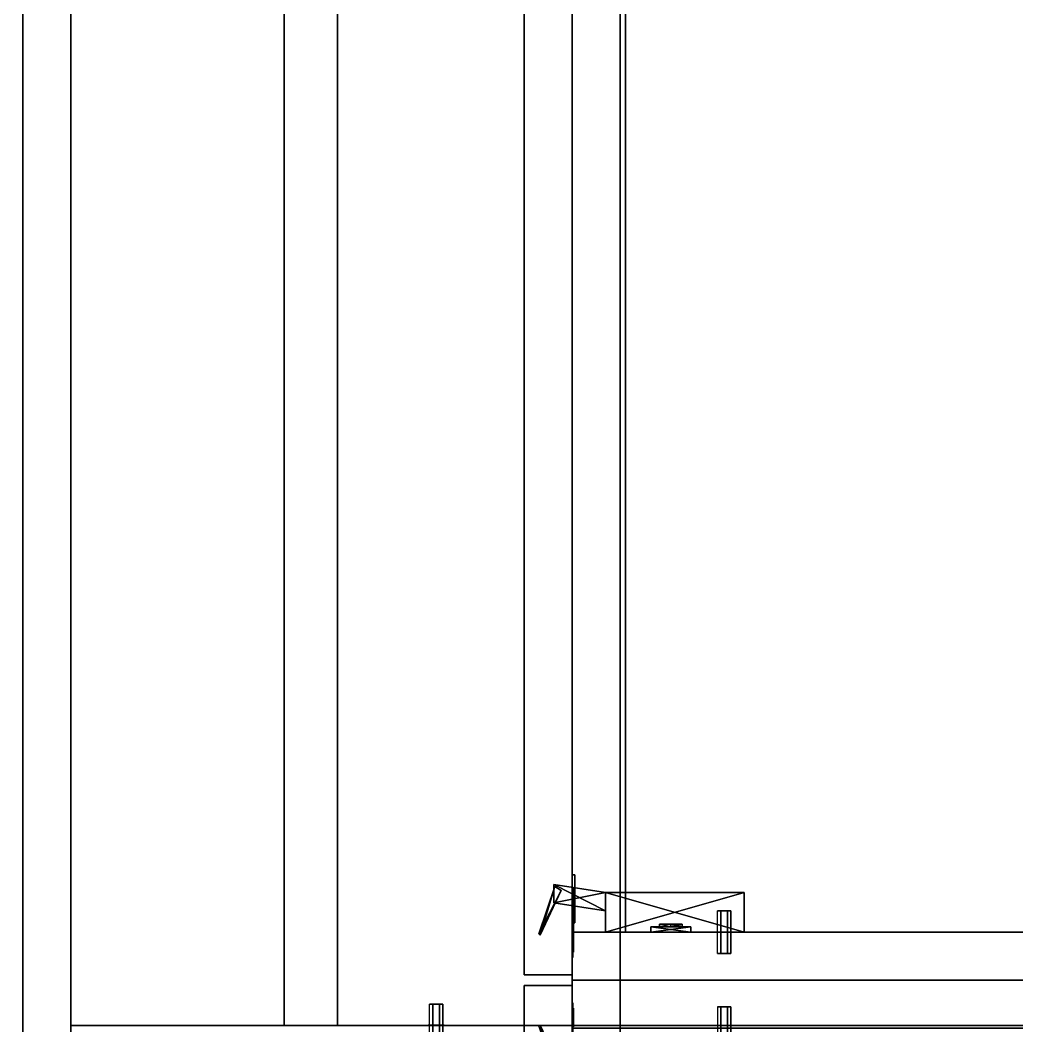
# Model space of a CAD drawing. Extents: x 0 to 4068, y -4475 to 0.
# Drawn here: x 1596 to 1969.8, y -1294.7 to -917.3 of the extents above; entities that cross this region are included whole.
import ezdxf

# ---------------------------------------------------------------- set-up
doc = ezdxf.new("R2010")
doc.units = 0
for name, color, linetype in [('LAYER0', 7, 'CONTINUOUS'), ('LAYER102', 253, 'CONTINUOUS'), ('LAYER103', 28, 'CONTINUOUS'), ('LAYER104', 253, 'CONTINUOUS'), ('LAYER105', 253, 'CONTINUOUS'), ('LAYER106', 253, 'CONTINUOUS'), ('LAYER107', 253, 'CONTINUOUS'), ('LAYER109', 253, 'CONTINUOUS'), ('LAYER110', 7, 'CONTINUOUS'), ('LAYER112', 7, 'CONTINUOUS'), ('LAYER113', 7, 'CONTINUOUS'), ('LAYER114', 7, 'CONTINUOUS'), ('LAYER115', 7, 'CONTINUOUS'), ('LAYER12', 7, 'CONTINUOUS'), ('LAYER128', 253, 'CONTINUOUS'), ('LAYER130', 253, 'CONTINUOUS'), ('LAYER132', 253, 'CONTINUOUS'), ('LAYER133', 253, 'CONTINUOUS'), ('LAYER17', 7, 'CONTINUOUS'), ('LAYER24', 2, 'CONTINUOUS'), ('LAYER31', 45, 'CONTINUOUS'), ('LAYER33', 45, 'CONTINUOUS'), ('LAYER34', 45, 'CONTINUOUS'), ('LAYER36', 45, 'CONTINUOUS'), ('LAYER43', 45, 'CONTINUOUS'), ('LAYER44', 45, 'CONTINUOUS'), ('LAYER45', 45, 'CONTINUOUS'), ('LAYER46', 45, 'CONTINUOUS'), ('LAYER48', 45, 'CONTINUOUS'), ('LAYER49', 45, 'CONTINUOUS'), ('LAYER5', 7, 'CONTINUOUS'), ('LAYER51', 45, 'CONTINUOUS'), ('LAYER52', 45, 'CONTINUOUS'), ('LAYER54', 45, 'CONTINUOUS'), ('LAYER55', 254, 'CONTINUOUS')]:
    doc.layers.add(name, color=color, linetype=linetype)

msp = doc.modelspace()

# ---------------------------------------------------------------- linework, layer by layer
at = {"layer": 'LAYER0', "invisible_edges": 1}
for points in [[(4068, 0), (0, -4475), (0, 0), (4068, 0)], [(0, -4475), (4068, 0), (4068, -4475), (0, -4475)]]:
    msp.add_3dface(points, dxfattribs=at)
at = {"layer": 'LAYER102'}
for points in [[(1796.135, -1248.558, 1801.217), (1796.135, -1241.594, 1801.217), (1815.5, -1251.542, 1801.217), (1796.135, -1248.558, 1801.217)], [(1815.5, -1251.542, 1801.217), (1796.135, -1241.594, 1801.217), (1815.5, -1244.579, 1801.217), (1815.5, -1251.542, 1801.217)], [(1796.135, -1248.558, 1814.783), (1815.5, -1244.579, 1814.783), (1796.135, -1241.594, 1814.783), (1796.135, -1248.558, 1814.783)], [(1796.135, -1241.594, 1801.217), (1796.135, -1241.594, 1814.783), (1815.5, -1244.579, 1801.217), (1796.135, -1241.594, 1801.217)], [(1815.5, -1244.579, 1801.217), (1796.135, -1241.594, 1814.783), (1815.5, -1244.579, 1814.783), (1815.5, -1244.579, 1801.217)], [(1796.135, -1248.558, 2255.217), (1796.135, -1241.594, 2255.217), (1815.5, -1251.542, 2255.217), (1796.135, -1248.558, 2255.217)], [(1815.5, -1251.542, 2255.217), (1796.135, -1241.594, 2255.217), (1815.5, -1244.579, 2255.217), (1815.5, -1251.542, 2255.217)], [(1796.135, -1248.558, 2268.783), (1815.5, -1244.579, 2268.783), (1796.135, -1241.594, 2268.783), (1796.135, -1248.558, 2268.783)], [(1796.135, -1241.594, 2255.217), (1796.135, -1241.594, 2268.783), (1815.5, -1244.579, 2255.217), (1796.135, -1241.594, 2255.217)], [(1815.5, -1244.579, 2255.217), (1796.135, -1241.594, 2268.783), (1815.5, -1244.579, 2268.783), (1815.5, -1244.579, 2255.217)], [(1798.925, -1243.808, 1802.348), (1790.5, -1260.091, 1802.348), (1796.544, -1242.318, 1802.348), (1798.925, -1243.808, 1802.348)], [(1791.077, -1260.582, 1813.652), (1796.544, -1242.318, 1813.652), (1790.5, -1260.091, 1813.652), (1791.077, -1260.582, 1813.652)], [(1790.5, -1260.091, 1802.348), (1790.5, -1260.091, 1813.652), (1796.544, -1242.318, 1802.348), (1790.5, -1260.091, 1802.348)], [(1796.544, -1242.318, 1802.348), (1790.5, -1260.091, 1813.652), (1796.544, -1242.318, 1813.652), (1796.544, -1242.318, 1802.348)], [(1798.925, -1243.808, 2256.348), (1790.5, -1260.091, 2256.348), (1796.544, -1242.318, 2256.348), (1798.925, -1243.808, 2256.348)], [(1791.077, -1260.582, 2267.652), (1796.544, -1242.318, 2267.652), (1790.5, -1260.091, 2267.652), (1791.077, -1260.582, 2267.652)], [(1790.5, -1260.091, 2256.348), (1790.5, -1260.091, 2267.652), (1796.544, -1242.318, 2256.348), (1790.5, -1260.091, 2256.348)], [(1796.544, -1242.318, 2256.348), (1790.5, -1260.091, 2267.652), (1796.544, -1242.318, 2267.652), (1796.544, -1242.318, 2256.348)], [(1791.077, -1260.582, 1802.348), (1790.5, -1260.091, 1802.348), (1798.925, -1243.808, 1802.348), (1791.077, -1260.582, 1802.348)], [(1791.077, -1260.582, 2256.348), (1790.5, -1260.091, 2256.348), (1798.925, -1243.808, 2256.348), (1791.077, -1260.582, 2256.348)], [(1798.925, -1243.808, 1813.652), (1796.544, -1242.318, 1813.652), (1791.077, -1260.582, 1813.652), (1798.925, -1243.808, 1813.652)], [(1798.925, -1243.808, 2267.652), (1796.544, -1242.318, 2267.652), (1791.077, -1260.582, 2267.652), (1798.925, -1243.808, 2267.652)], [(1815.5, -1251.542, 1814.783), (1815.5, -1244.579, 1814.783), (1796.135, -1248.558, 1814.783), (1815.5, -1251.542, 1814.783)], [(1815.5, -1251.542, 2268.783), (1815.5, -1244.579, 2268.783), (1796.135, -1248.558, 2268.783), (1815.5, -1251.542, 2268.783)], [(1815.5, -1259.5, 1801.217), (1815.5, -1244.579, 1801.217), (1867.5, -1259.5, 1801.217), (1815.5, -1259.5, 1801.217)], [(1867.5, -1259.5, 1801.217), (1815.5, -1244.579, 1801.217), (1867.5, -1244.579, 1801.217), (1867.5, -1259.5, 1801.217)], [(1867.5, -1259.5, 1814.783), (1867.5, -1244.579, 1814.783), (1815.5, -1259.5, 1814.783), (1867.5, -1259.5, 1814.783)], [(1815.5, -1259.5, 1814.783), (1867.5, -1244.579, 1814.783), (1815.5, -1244.579, 1814.783), (1815.5, -1259.5, 1814.783)], [(1815.5, -1244.579, 1801.217), (1815.5, -1244.579, 1814.783), (1867.5, -1244.579, 1801.217), (1815.5, -1244.579, 1801.217)], [(1867.5, -1244.579, 1801.217), (1815.5, -1244.579, 1814.783), (1867.5, -1244.579, 1814.783), (1867.5, -1244.579, 1801.217)], [(1815.5, -1259.5, 2255.217), (1815.5, -1244.579, 2255.217), (1867.5, -1259.5, 2255.217), (1815.5, -1259.5, 2255.217)], [(1867.5, -1259.5, 2255.217), (1815.5, -1244.579, 2255.217), (1867.5, -1244.579, 2255.217), (1867.5, -1259.5, 2255.217)], [(1867.5, -1259.5, 2268.783), (1867.5, -1244.579, 2268.783), (1815.5, -1259.5, 2268.783), (1867.5, -1259.5, 2268.783)], [(1815.5, -1259.5, 2268.783), (1867.5, -1244.579, 2268.783), (1815.5, -1244.579, 2268.783), (1815.5, -1259.5, 2268.783)], [(1815.5, -1244.579, 2255.217), (1815.5, -1244.579, 2268.783), (1867.5, -1244.579, 2255.217), (1815.5, -1244.579, 2255.217)], [(1867.5, -1244.579, 2255.217), (1815.5, -1244.579, 2268.783), (1867.5, -1244.579, 2268.783), (1867.5, -1244.579, 2255.217)], [(1867.5, -1259.5, 1801.217), (1867.5, -1244.579, 1801.217), (1867.5, -1259.5, 1814.783), (1867.5, -1259.5, 1801.217)], [(1867.5, -1259.5, 1814.783), (1867.5, -1244.579, 1801.217), (1867.5, -1244.579, 1814.783), (1867.5, -1259.5, 1814.783)], [(1867.5, -1259.5, 2255.217), (1867.5, -1244.579, 2255.217), (1867.5, -1259.5, 2268.783), (1867.5, -1259.5, 2255.217)], [(1867.5, -1259.5, 2268.783), (1867.5, -1244.579, 2255.217), (1867.5, -1244.579, 2268.783), (1867.5, -1259.5, 2268.783)], [(1835.757, -1256.516, 1826.087), (1840, -1256.516, 1821.291), (1835.757, -1257.51, 1826.087), (1835.757, -1256.516, 1826.087)], [(1835.757, -1257.51, 1826.087), (1840, -1256.516, 1821.291), (1840, -1257.51, 1821.291), (1835.757, -1257.51, 1826.087)], [(1840, -1257.51, 1830.883), (1840, -1256.516, 1830.883), (1835.757, -1257.51, 1826.087), (1840, -1257.51, 1830.883)], [(1835.757, -1257.51, 1826.087), (1840, -1256.516, 1830.883), (1835.757, -1256.516, 1826.087), (1835.757, -1257.51, 1826.087)], [(1840, -1256.516, 1830.883), (1844.243, -1256.516, 1826.087), (1835.757, -1256.516, 1826.087), (1840, -1256.516, 1830.883)], [(1835.757, -1256.516, 1826.087), (1844.243, -1256.516, 1826.087), (1840, -1256.516, 1821.291), (1835.757, -1256.516, 1826.087)], [(1835.757, -1256.516, 1789.913), (1840, -1256.516, 1785.117), (1835.757, -1257.51, 1789.913), (1835.757, -1256.516, 1789.913)], [(1835.757, -1257.51, 1789.913), (1840, -1256.516, 1785.117), (1840, -1257.51, 1785.117), (1835.757, -1257.51, 1789.913)], [(1840, -1257.51, 1794.709), (1840, -1256.516, 1794.709), (1835.757, -1257.51, 1789.913), (1840, -1257.51, 1794.709)], [(1835.757, -1257.51, 1789.913), (1840, -1256.516, 1794.709), (1835.757, -1256.516, 1789.913), (1835.757, -1257.51, 1789.913)], [(1840, -1256.516, 1794.709), (1844.243, -1256.516, 1789.913), (1835.757, -1256.516, 1789.913), (1840, -1256.516, 1794.709)], [(1835.757, -1256.516, 1789.913), (1844.243, -1256.516, 1789.913), (1840, -1256.516, 1785.117), (1835.757, -1256.516, 1789.913)], [(1835.757, -1256.516, 2280.087), (1840, -1256.516, 2275.291), (1835.757, -1257.51, 2280.087), (1835.757, -1256.516, 2280.087)], [(1835.757, -1257.51, 2280.087), (1840, -1256.516, 2275.291), (1840, -1257.51, 2275.291), (1835.757, -1257.51, 2280.087)], [(1840, -1257.51, 2284.883), (1840, -1256.516, 2284.883), (1835.757, -1257.51, 2280.087), (1840, -1257.51, 2284.883)], [(1835.757, -1257.51, 2280.087), (1840, -1256.516, 2284.883), (1835.757, -1256.516, 2280.087), (1835.757, -1257.51, 2280.087)], [(1840, -1256.516, 2284.883), (1844.243, -1256.516, 2280.087), (1835.757, -1256.516, 2280.087), (1840, -1256.516, 2284.883)], [(1835.757, -1256.516, 2280.087), (1844.243, -1256.516, 2280.087), (1840, -1256.516, 2275.291), (1835.757, -1256.516, 2280.087)], [(1835.757, -1256.516, 2243.913), (1840, -1256.516, 2239.117), (1835.757, -1257.51, 2243.913), (1835.757, -1256.516, 2243.913)], [(1835.757, -1257.51, 2243.913), (1840, -1256.516, 2239.117), (1840, -1257.51, 2239.117), (1835.757, -1257.51, 2243.913)], [(1840, -1257.51, 2248.709), (1840, -1256.516, 2248.709), (1835.757, -1257.51, 2243.913), (1840, -1257.51, 2248.709)], [(1835.757, -1257.51, 2243.913), (1840, -1256.516, 2248.709), (1835.757, -1256.516, 2243.913), (1835.757, -1257.51, 2243.913)], [(1840, -1256.516, 2248.709), (1844.243, -1256.516, 2243.913), (1835.757, -1256.516, 2243.913), (1840, -1256.516, 2248.709)], [(1835.757, -1256.516, 2243.913), (1844.243, -1256.516, 2243.913), (1840, -1256.516, 2239.117), (1835.757, -1256.516, 2243.913)], [(1840, -1256.516, 1821.291), (1844.243, -1256.516, 1826.087), (1840, -1257.51, 1821.291), (1840, -1256.516, 1821.291)], [(1840, -1257.51, 1821.291), (1844.243, -1256.516, 1826.087), (1844.243, -1257.51, 1826.087), (1840, -1257.51, 1821.291)], [(1844.243, -1256.516, 1826.087), (1840, -1256.516, 1830.883), (1844.243, -1257.51, 1826.087), (1844.243, -1256.516, 1826.087)], [(1844.243, -1257.51, 1826.087), (1840, -1256.516, 1830.883), (1840, -1257.51, 1830.883), (1844.243, -1257.51, 1826.087)], [(1840, -1256.516, 1785.117), (1844.243, -1256.516, 1789.913), (1840, -1257.51, 1785.117), (1840, -1256.516, 1785.117)], [(1840, -1257.51, 1785.117), (1844.243, -1256.516, 1789.913), (1844.243, -1257.51, 1789.913), (1840, -1257.51, 1785.117)], [(1844.243, -1256.516, 1789.913), (1840, -1256.516, 1794.709), (1844.243, -1257.51, 1789.913), (1844.243, -1256.516, 1789.913)], [(1844.243, -1257.51, 1789.913), (1840, -1256.516, 1794.709), (1840, -1257.51, 1794.709), (1844.243, -1257.51, 1789.913)], [(1840, -1256.516, 2275.291), (1844.243, -1256.516, 2280.087), (1840, -1257.51, 2275.291), (1840, -1256.516, 2275.291)], [(1840, -1257.51, 2275.291), (1844.243, -1256.516, 2280.087), (1844.243, -1257.51, 2280.087), (1840, -1257.51, 2275.291)], [(1844.243, -1256.516, 2280.087), (1840, -1256.516, 2284.883), (1844.243, -1257.51, 2280.087), (1844.243, -1256.516, 2280.087)], [(1844.243, -1257.51, 2280.087), (1840, -1256.516, 2284.883), (1840, -1257.51, 2284.883), (1844.243, -1257.51, 2280.087)], [(1840, -1256.516, 2239.117), (1844.243, -1256.516, 2243.913), (1840, -1257.51, 2239.117), (1840, -1256.516, 2239.117)], [(1840, -1257.51, 2239.117), (1844.243, -1256.516, 2243.913), (1844.243, -1257.51, 2243.913), (1840, -1257.51, 2239.117)], [(1844.243, -1256.516, 2243.913), (1840, -1256.516, 2248.709), (1844.243, -1257.51, 2243.913), (1844.243, -1256.516, 2243.913)], [(1844.243, -1257.51, 2243.913), (1840, -1256.516, 2248.709), (1840, -1257.51, 2248.709), (1844.243, -1257.51, 2243.913)], [(1832.5, -1257.51, 1834), (1832.5, -1259.5, 1834), (1847.5, -1259.5, 1834), (1832.5, -1257.51, 1834)], [(1832.5, -1257.51, 1834), (1847.5, -1259.5, 1834), (1847.5, -1257.51, 1834), (1832.5, -1257.51, 1834)], [(1847.5, -1257.51, 1782), (1847.5, -1259.5, 1782), (1832.5, -1259.5, 1782), (1847.5, -1257.51, 1782)], [(1847.5, -1257.51, 1782), (1832.5, -1259.5, 1782), (1832.5, -1257.51, 1782), (1847.5, -1257.51, 1782)], [(1832.5, -1259.5, 1782), (1832.5, -1259.5, 1834), (1832.5, -1257.51, 1834), (1832.5, -1259.5, 1782)], [(1832.5, -1259.5, 1782), (1832.5, -1257.51, 1834), (1832.5, -1257.51, 1782), (1832.5, -1259.5, 1782)], [(1832.5, -1257.51, 1782), (1832.5, -1257.51, 1834), (1847.5, -1257.51, 1834), (1832.5, -1257.51, 1782)], [(1832.5, -1257.51, 1782), (1847.5, -1257.51, 1834), (1847.5, -1257.51, 1782), (1832.5, -1257.51, 1782)], [(1832.5, -1257.51, 2288), (1832.5, -1259.5, 2288), (1847.5, -1259.5, 2288), (1832.5, -1257.51, 2288)], [(1832.5, -1257.51, 2288), (1847.5, -1259.5, 2288), (1847.5, -1257.51, 2288), (1832.5, -1257.51, 2288)], [(1847.5, -1257.51, 2236), (1847.5, -1259.5, 2236), (1832.5, -1259.5, 2236), (1847.5, -1257.51, 2236)], [(1847.5, -1257.51, 2236), (1832.5, -1259.5, 2236), (1832.5, -1257.51, 2236), (1847.5, -1257.51, 2236)], [(1832.5, -1259.5, 2236), (1832.5, -1259.5, 2288), (1832.5, -1257.51, 2288), (1832.5, -1259.5, 2236)], [(1832.5, -1259.5, 2236), (1832.5, -1257.51, 2288), (1832.5, -1257.51, 2236), (1832.5, -1259.5, 2236)], [(1832.5, -1257.51, 2236), (1832.5, -1257.51, 2288), (1847.5, -1257.51, 2288), (1832.5, -1257.51, 2236)], [(1832.5, -1257.51, 2236), (1847.5, -1257.51, 2288), (1847.5, -1257.51, 2236), (1832.5, -1257.51, 2236)], [(1840, -1257.51, 1830.883), (1840, -1257.51, 1821.291), (1835.757, -1257.51, 1826.087), (1840, -1257.51, 1830.883)], [(1840, -1257.51, 1794.709), (1840, -1257.51, 1785.117), (1835.757, -1257.51, 1789.913), (1840, -1257.51, 1794.709)], [(1840, -1257.51, 2284.883), (1840, -1257.51, 2275.291), (1835.757, -1257.51, 2280.087), (1840, -1257.51, 2284.883)], [(1840, -1257.51, 2248.709), (1840, -1257.51, 2239.117), (1835.757, -1257.51, 2243.913), (1840, -1257.51, 2248.709)], [(1840, -1257.51, 1830.883), (1844.243, -1257.51, 1826.087), (1840, -1257.51, 1821.291), (1840, -1257.51, 1830.883)], [(1840, -1257.51, 1794.709), (1844.243, -1257.51, 1789.913), (1840, -1257.51, 1785.117), (1840, -1257.51, 1794.709)], [(1840, -1257.51, 2284.883), (1844.243, -1257.51, 2280.087), (1840, -1257.51, 2275.291), (1840, -1257.51, 2284.883)], [(1840, -1257.51, 2248.709), (1844.243, -1257.51, 2243.913), (1840, -1257.51, 2239.117), (1840, -1257.51, 2248.709)], [(1847.5, -1257.51, 1834), (1847.5, -1259.5, 1834), (1847.5, -1259.5, 1782), (1847.5, -1257.51, 1834)], [(1847.5, -1257.51, 1834), (1847.5, -1259.5, 1782), (1847.5, -1257.51, 1782), (1847.5, -1257.51, 1834)], [(1847.5, -1257.51, 2288), (1847.5, -1259.5, 2288), (1847.5, -1259.5, 2236), (1847.5, -1257.51, 2288)], [(1847.5, -1257.51, 2288), (1847.5, -1259.5, 2236), (1847.5, -1257.51, 2236), (1847.5, -1257.51, 2288)], [(1798.925, -1311.192, 1802.348), (1790.5, -1294.909, 1802.348), (1791.077, -1294.418, 1802.348), (1798.925, -1311.192, 1802.348)], [(1790.5, -1294.909, 1813.652), (1796.544, -1312.682, 1813.652), (1791.077, -1294.418, 1813.652), (1790.5, -1294.909, 1813.652)], [(1798.925, -1311.192, 2256.348), (1790.5, -1294.909, 2256.348), (1791.077, -1294.418, 2256.348), (1798.925, -1311.192, 2256.348)], [(1790.5, -1294.909, 2267.652), (1796.544, -1312.682, 2267.652), (1791.077, -1294.418, 2267.652), (1790.5, -1294.909, 2267.652)], [(1791.077, -1294.418, 1813.652), (1796.544, -1312.682, 1813.652), (1798.925, -1311.192, 1813.652), (1791.077, -1294.418, 1813.652)], [(1791.077, -1294.418, 2267.652), (1796.544, -1312.682, 2267.652), (1798.925, -1311.192, 2267.652), (1791.077, -1294.418, 2267.652)]]:
    msp.add_3dface(points, dxfattribs=at)
at = {"layer": 'LAYER103'}
for points, invisible_edges in [([(1803.5, -1256, 1817), (1803.5, -1256, 1799), (1803.5, -1243, 1799), (1803.5, -1243, 1817)], 1), ([(1803.5, -1256, 2271), (1803.5, -1256, 2253), (1803.5, -1243, 2253), (1803.5, -1243, 2271)], 1), ([(1803.5, -1260.209, 1813.317), (1803.5, -1260, 1802.5), (1803.5, -1256, 1799), (1803.5, -1256, 1817)], 5), ([(1803.5, -1260.209, 2267.317), (1803.5, -1260, 2256.5), (1803.5, -1256, 2253), (1803.5, -1256, 2271)], 5), ([(1803.5, -1267, 1813.5), (1803.5, -1267, 1802.5), (1803.5, -1260, 1802.5), (1803.5, -1260.209, 1813.317)], 4), ([(1803.5, -1267, 2267.5), (1803.5, -1267, 2256.5), (1803.5, -1260, 2256.5), (1803.5, -1260.209, 2267.317)], 4), ([(1803.5, -1288, 1813.5), (1803.5, -1288, 1802.5), (1803.5, -1295, 1802.5), (1803.5, -1294.791, 1813.317)], 4), ([(1803.5, -1288, 2267.5), (1803.5, -1288, 2256.5), (1803.5, -1295, 2256.5), (1803.5, -1294.791, 2267.317)], 4)]:
    msp.add_3dface(points, dxfattribs=dict(at, invisible_edges=invisible_edges))
at = {"layer": 'LAYER104', "invisible_edges": 1}
for points in [[(1615, -1310.5, 156), (1615, -872, 870), (1615, -1310.5, 870), (1615, -1310.5, 156)], [(1615, -872, 870), (1615, -1310.5, 156), (1615, -872, 156), (1615, -872, 870)], [(1803, -904, 2362), (1803, -1275.5, 1708), (1803, -904, 1708), (1803, -904, 2362)], [(1803, -1275.5, 1708), (1803, -904, 2362), (1803, -1275.5, 2362), (1803, -1275.5, 1708)], [(1803, -1701, 1708), (1803, -1279.5, 2362), (1803, -1701, 2362), (1803, -1701, 1708)], [(1803, -1279.5, 2362), (1803, -1701, 1708), (1803, -1279.5, 1708), (1803, -1279.5, 2362)]]:
    msp.add_3dface(points, dxfattribs=at)
at = {"layer": 'LAYER105', "invisible_edges": 1}
for points in [[(1615, -1310.5, 156), (1597, -872, 156), (1615, -872, 156), (1615, -1310.5, 156)], [(1597, -872, 156), (1615, -1310.5, 156), (1597, -1310.5, 156), (1597, -872, 156)], [(1785, -904, 1708), (1803, -1275.5, 1708), (1785, -1275.5, 1708), (1785, -904, 1708)], [(1803, -1275.5, 1708), (1785, -904, 1708), (1803, -904, 1708), (1803, -1275.5, 1708)], [(1803, -1701, 1708), (1785, -1279.5, 1708), (1803, -1279.5, 1708), (1803, -1701, 1708)], [(1785, -1279.5, 1708), (1803, -1701, 1708), (1785, -1701, 1708), (1785, -1279.5, 1708)]]:
    msp.add_3dface(points, dxfattribs=at)
at = {"layer": 'LAYER106', "invisible_edges": 1}
for points in [[(1785, -1275.5, 2362), (1803, -1275.5, 1708), (1803, -1275.5, 2362), (1785, -1275.5, 2362)], [(1803, -1275.5, 1708), (1785, -1275.5, 2362), (1785, -1275.5, 1708), (1803, -1275.5, 1708)], [(1785, -1279.5, 1708), (1803, -1279.5, 2362), (1803, -1279.5, 1708), (1785, -1279.5, 1708)], [(1803, -1279.5, 2362), (1785, -1279.5, 1708), (1785, -1279.5, 2362), (1803, -1279.5, 2362)]]:
    msp.add_3dface(points, dxfattribs=at)
at = {"layer": 'LAYER107', "invisible_edges": 1}
for points in [[(1597, -1310.5, 870), (1615, -872, 870), (1597, -872, 870), (1597, -1310.5, 870)], [(1615, -872, 870), (1597, -1310.5, 870), (1615, -1310.5, 870), (1615, -872, 870)], [(1803, -904, 2362), (1785, -1275.5, 2362), (1803, -1275.5, 2362), (1803, -904, 2362)], [(1785, -1275.5, 2362), (1803, -904, 2362), (1785, -904, 2362), (1785, -1275.5, 2362)], [(1785, -1701, 2362), (1803, -1279.5, 2362), (1785, -1279.5, 2362), (1785, -1701, 2362)], [(1803, -1279.5, 2362), (1785, -1701, 2362), (1803, -1701, 2362), (1803, -1279.5, 2362)]]:
    msp.add_3dface(points, dxfattribs=at)
at = {"layer": 'LAYER109', "invisible_edges": 1}
for points in [[(1597, -872, 156), (1597, -1310.5, 870), (1597, -872, 870), (1597, -872, 156)], [(1597, -1310.5, 870), (1597, -872, 156), (1597, -1310.5, 156), (1597, -1310.5, 870)], [(1785, -1275.5, 2362), (1785, -904, 1708), (1785, -1275.5, 1708), (1785, -1275.5, 2362)], [(1785, -904, 1708), (1785, -1275.5, 2362), (1785, -904, 2362), (1785, -904, 1708)], [(1785, -1279.5, 1708), (1785, -1701, 2362), (1785, -1279.5, 2362), (1785, -1279.5, 1708)], [(1785, -1701, 2362), (1785, -1279.5, 1708), (1785, -1701, 1708), (1785, -1701, 2362)]]:
    msp.add_3dface(points, dxfattribs=at)
at = {"layer": 'LAYER110', "invisible_edges": 1}
for points in [[(1695, -1294.5, 854.5), (1615, -218, 854.5), (1695, -218, 854.5), (1695, -1294.5, 854.5)], [(1615, -218, 854.5), (1695, -1294.5, 854.5), (1615, -1294.5, 854.5), (1615, -218, 854.5)]]:
    msp.add_3dface(points, dxfattribs=at)
at = {"layer": 'LAYER112', "invisible_edges": 1}
for points in [[(1615, -1294.5, 872.5), (1615, -218, 854.5), (1615, -1294.5, 854.5), (1615, -1294.5, 872.5)], [(1615, -218, 854.5), (1615, -1294.5, 872.5), (1615, -218, 872.5), (1615, -218, 854.5)]]:
    msp.add_3dface(points, dxfattribs=at)
at = {"layer": 'LAYER113', "invisible_edges": 1}
for points in [[(1695, -1294.5, 854.5), (1615, -1294.5, 872.5), (1615, -1294.5, 854.5), (1695, -1294.5, 854.5)], [(1615, -1294.5, 872.5), (1695, -1294.5, 854.5), (1695, -1294.5, 872.5), (1615, -1294.5, 872.5)]]:
    msp.add_3dface(points, dxfattribs=at)
at = {"layer": 'LAYER114', "invisible_edges": 1}
for points in [[(1695, -218, 872.5), (1695, -1294.5, 854.5), (1695, -218, 854.5), (1695, -218, 872.5)], [(1695, -1294.5, 854.5), (1695, -218, 872.5), (1695, -1294.5, 872.5), (1695, -1294.5, 854.5)]]:
    msp.add_3dface(points, dxfattribs=at)
at = {"layer": 'LAYER115', "invisible_edges": 1}
for points in [[(1615, -1294.5, 872.5), (1695, -218, 872.5), (1615, -218, 872.5), (1615, -1294.5, 872.5)], [(1695, -218, 872.5), (1615, -1294.5, 872.5), (1695, -1294.5, 872.5), (1695, -218, 872.5)]]:
    msp.add_3dface(points, dxfattribs=at)
at = {"layer": 'LAYER12'}
for points, invisible_edges in [([(1581.76, -581.37, 873), (2153, -150, 873), (1627.02, -1329, 873), (1581.76, -581.37, 873)], 7), ([(1627.02, -1329, 873), (2153, -150, 873), (2068, -1329, 873), (1627.02, -1329, 873)], 3), ([(1627.02, -2076, 873), (1580.58, -597.47, 873), (1581.76, -581.37, 873), (1627.02, -2076, 873)], 5), ([(1627.02, -2076, 873), (1581.76, -581.37, 873), (1627.02, -1329, 873), (1627.02, -2076, 873)], 3), ([(1627.02, -2076, 873), (1577.27, -613.05, 873), (1580.58, -597.47, 873), (1627.02, -2076, 873)], 5), ([(1627.02, -2076, 873), (1571.59, -627.83, 873), (1577.27, -613.05, 873), (1627.02, -2076, 873)], 5), ([(1567, -2886, 873), (1571.59, -627.83, 873), (1627.02, -2076, 873), (1567, -2886, 873)], 7)]:
    msp.add_3dface(points, dxfattribs=dict(at, invisible_edges=invisible_edges))
at = {"layer": 'LAYER128', "invisible_edges": 1}
for points in [[(1821, -2882.5, 2425), (1821, -527.5, 2365), (1821, -527.5, 2425), (1821, -2882.5, 2425)], [(1821, -527.5, 2365), (1821, -2882.5, 2425), (1821, -2882.5, 2365), (1821, -527.5, 2365)]]:
    msp.add_3dface(points, dxfattribs=at)
at = {"layer": 'LAYER130', "invisible_edges": 1}
for points in [[(1803, -2882.5, 2365), (1821, -527.5, 2365), (1821, -2882.5, 2365), (1803, -2882.5, 2365)], [(1821, -527.5, 2365), (1803, -2882.5, 2365), (1803, -527.5, 2365), (1821, -527.5, 2365)]]:
    msp.add_3dface(points, dxfattribs=at)
at = {"layer": 'LAYER132', "invisible_edges": 1}
for points in [[(1803, -527.5, 2425), (1821, -2882.5, 2425), (1821, -527.5, 2425), (1803, -527.5, 2425)], [(1821, -2882.5, 2425), (1803, -527.5, 2425), (1803, -2882.5, 2425), (1821, -2882.5, 2425)]]:
    msp.add_3dface(points, dxfattribs=at)
at = {"layer": 'LAYER133', "invisible_edges": 1}
for points in [[(1803, -2882.5, 2365), (1803, -527.5, 2425), (1803, -527.5, 2365), (1803, -2882.5, 2365)], [(1803, -527.5, 2425), (1803, -2882.5, 2365), (1803, -2882.5, 2425), (1803, -527.5, 2425)]]:
    msp.add_3dface(points, dxfattribs=at)
at = {"layer": 'LAYER17'}
for points, invisible_edges in [([(2133, -753, 927), (1567, -792, 927), (1627.02, -1329, 927), (2133, -753, 927)], 7), ([(2133, -753, 927), (1627.02, -1329, 927), (2068, -1329, 927), (2133, -753, 927)], 5), ([(1627.02, -1329, 927), (1567, -792, 927), (1627.02, -2076, 927), (1627.02, -1329, 927)], 3), ([(1567, -2886, 927), (1627.02, -2076, 927), (1567, -792, 927), (1567, -2886, 927)], 3)]:
    msp.add_3dface(points, dxfattribs=dict(at, invisible_edges=invisible_edges))
at = {"layer": 'LAYER24'}
for points in [[(1804, -1238, 1829), (1803, -1238, 1829), (1804, -1238, 1829)], [(1804, -1256, 1787), (1803, -1256, 1787), (1803, -1238, 1787), (1804, -1238, 1787)], [(1803, -1238, 1787), (1803, -1238, 1829), (1804, -1238, 1829), (1804, -1238, 1787)], [(1804, -1256, 1829), (1803, -1256, 1829), (1803, -1238, 1829), (1804, -1238, 1829)], [(1803, -1238, 1787), (1803, -1256, 1787), (1803, -1256, 1829), (1803, -1238, 1829)], [(1804, -1238, 2283), (1803, -1238, 2283), (1804, -1238, 2283)], [(1804, -1256, 2241), (1803, -1256, 2241), (1803, -1238, 2241), (1804, -1238, 2241)], [(1803, -1238, 2241), (1803, -1238, 2283), (1804, -1238, 2283), (1804, -1238, 2241)], [(1804, -1256, 2283), (1803, -1256, 2283), (1803, -1238, 2283), (1804, -1238, 2283)], [(1803, -1238, 2241), (1803, -1256, 2241), (1803, -1256, 2283), (1803, -1238, 2283)], [(1804, -1238, 1787), (1804, -1256, 1787), (1804, -1256, 1787), (1804, -1238, 1787)], [(1804, -1238, 1829), (1804, -1256, 1829), (1804, -1256, 1829), (1804, -1238, 1829)], [(1804, -1238, 2241), (1804, -1256, 2241), (1804, -1256, 2241), (1804, -1238, 2241)], [(1804, -1238, 2283), (1804, -1256, 2283), (1804, -1256, 2283), (1804, -1238, 2283)], [(1803, -1243, 1799), (1803, -1243, 1817), (1803, -1243, 1799)], [(1804, -1243, 1799), (1803, -1243, 1799), (1803, -1243, 1817), (1804, -1243, 1817)], [(1804, -1243, 1799), (1803, -1243, 1799), (1803, -1256, 1799), (1804, -1256, 1799)], [(1804, -1243, 1817), (1803, -1243, 1817), (1803, -1256, 1817), (1804, -1256, 1817)], [(1803, -1243, 2253), (1803, -1243, 2271), (1803, -1243, 2253)], [(1804, -1243, 2253), (1803, -1243, 2253), (1803, -1243, 2271), (1804, -1243, 2271)], [(1804, -1243, 2253), (1803, -1243, 2253), (1803, -1256, 2253), (1804, -1256, 2253)], [(1804, -1243, 2271), (1803, -1243, 2271), (1803, -1256, 2271), (1804, -1256, 2271)], [(1803, -1256, 1799), (1803, -1256, 1787), (1803, -1256, 1799)], [(1803, -1256, 1817), (1803, -1256, 1829), (1803, -1256, 1817)], [(1804, -1256, 1799), (1803, -1256, 1799), (1803, -1256, 1787), (1804, -1256, 1787)], [(1804, -1256, 1817), (1803, -1256, 1817), (1803, -1256, 1829), (1804, -1256, 1829)], [(1803, -1256, 2253), (1803, -1256, 2241), (1803, -1256, 2253)], [(1803, -1256, 2271), (1803, -1256, 2283), (1803, -1256, 2271)], [(1804, -1256, 2253), (1803, -1256, 2253), (1803, -1256, 2241), (1804, -1256, 2241)], [(1804, -1256, 2271), (1803, -1256, 2271), (1803, -1256, 2283), (1804, -1256, 2283)]]:
    msp.add_3dface(points, dxfattribs=at)
for points, invisible_edges in [([(1804, -1238, 1829), (1804, -1238, 1787), (1804, -1243, 1799), (1804, -1243, 1817)], 10), ([(1804, -1238, 1787), (1804, -1243, 1799), (1804, -1256, 1799), (1804, -1256, 1787)], 1), ([(1804, -1238, 1829), (1804, -1243, 1817), (1804, -1256, 1817), (1804, -1256, 1829)], 1), ([(1804, -1238, 2283), (1804, -1238, 2241), (1804, -1243, 2253), (1804, -1243, 2271)], 10), ([(1804, -1238, 2241), (1804, -1243, 2253), (1804, -1256, 2253), (1804, -1256, 2241)], 1), ([(1804, -1238, 2283), (1804, -1243, 2271), (1804, -1256, 2271), (1804, -1256, 2283)], 1), ([(1803.25, -1256, 1795), (1803.25, -1260.975, 1795.99), (1803.25, -1260, 1802.5), (1803.25, -1256, 1799)], 2), ([(1803.25, -1260.975, 1820.01), (1803.25, -1256, 1821), (1803.25, -1256, 1817), (1803.25, -1260, 1813.5)], 8), ([(1803.25, -1256, 2249), (1803.25, -1260.975, 2249.99), (1803.25, -1260, 2256.5), (1803.25, -1256, 2253)], 2), ([(1803.25, -1260.975, 2274.01), (1803.25, -1256, 2275), (1803.25, -1256, 2271), (1803.25, -1260, 2267.5)], 8), ([(1803.25, -1260.975, 1795.99), (1803.25, -1265.192, 1798.808), (1803.25, -1263.5, 1802.5), (1803.25, -1260, 1802.5)], 10), ([(1803.25, -1265.192, 1817.192), (1803.25, -1260.975, 1820.01), (1803.25, -1260, 1813.5), (1803.25, -1263.5, 1813.5)], 10), ([(1803.25, -1260.975, 2249.99), (1803.25, -1265.192, 2252.808), (1803.25, -1263.5, 2256.5), (1803.25, -1260, 2256.5)], 10), ([(1803.25, -1265.192, 2271.192), (1803.25, -1260.975, 2274.01), (1803.25, -1260, 2267.5), (1803.25, -1263.5, 2267.5)], 10), ([(1803.25, -1265.192, 1798.808), (1803.25, -1268.01, 1803.025), (1803.25, -1267, 1802.5), (1803.25, -1263.5, 1802.5)], 10), ([(1803.25, -1268.01, 1812.975), (1803.25, -1265.192, 1817.192), (1803.25, -1263.5, 1813.5), (1803.25, -1267, 1813.5)], 10), ([(1803.25, -1265.192, 2252.808), (1803.25, -1268.01, 2257.025), (1803.25, -1267, 2256.5), (1803.25, -1263.5, 2256.5)], 10), ([(1803.25, -1268.01, 2266.975), (1803.25, -1265.192, 2271.192), (1803.25, -1263.5, 2267.5), (1803.25, -1267, 2267.5)], 10), ([(1803.25, -1268.01, 1803.025), (1803.25, -1269, 1808), (1803.25, -1267, 1808), (1803.25, -1267, 1802.5)], 10), ([(1803.25, -1269, 1808), (1803.25, -1268.01, 1812.975), (1803.25, -1267, 1813.5), (1803.25, -1267, 1808)], 10), ([(1803.25, -1268.01, 2257.025), (1803.25, -1269, 2262), (1803.25, -1267, 2262), (1803.25, -1267, 2256.5)], 10), ([(1803.25, -1269, 2262), (1803.25, -1268.01, 2266.975), (1803.25, -1267, 2267.5), (1803.25, -1267, 2262)], 10), ([(1803.25, -1286.99, 1803.025), (1803.25, -1286, 1808), (1803.25, -1288, 1808), (1803.25, -1288, 1802.5)], 10), ([(1803.25, -1286, 1808), (1803.25, -1286.99, 1812.975), (1803.25, -1288, 1813.5), (1803.25, -1288, 1808)], 10), ([(1803.25, -1286.99, 2257.025), (1803.25, -1286, 2262), (1803.25, -1288, 2262), (1803.25, -1288, 2256.5)], 10), ([(1803.25, -1286, 2262), (1803.25, -1286.99, 2266.975), (1803.25, -1288, 2267.5), (1803.25, -1288, 2262)], 10), ([(1803.25, -1289.808, 1798.808), (1803.25, -1286.99, 1803.025), (1803.25, -1288, 1802.5), (1803.25, -1291.5, 1802.5)], 10), ([(1803.25, -1286.99, 1812.975), (1803.25, -1289.808, 1817.192), (1803.25, -1291.5, 1813.5), (1803.25, -1288, 1813.5)], 10), ([(1803.25, -1289.808, 2252.808), (1803.25, -1286.99, 2257.025), (1803.25, -1288, 2256.5), (1803.25, -1291.5, 2256.5)], 10), ([(1803.25, -1286.99, 2266.975), (1803.25, -1289.808, 2271.192), (1803.25, -1291.5, 2267.5), (1803.25, -1288, 2267.5)], 10), ([(1803.25, -1294.025, 1795.99), (1803.25, -1289.808, 1798.808), (1803.25, -1291.5, 1802.5), (1803.25, -1295, 1802.5)], 10), ([(1803.25, -1289.808, 1817.192), (1803.25, -1294.025, 1820.01), (1803.25, -1295, 1813.5), (1803.25, -1291.5, 1813.5)], 10), ([(1803.25, -1294.025, 2249.99), (1803.25, -1289.808, 2252.808), (1803.25, -1291.5, 2256.5), (1803.25, -1295, 2256.5)], 10), ([(1803.25, -1289.808, 2271.192), (1803.25, -1294.025, 2274.01), (1803.25, -1295, 2267.5), (1803.25, -1291.5, 2267.5)], 10), ([(1803.25, -1299, 1795), (1803.25, -1294.025, 1795.99), (1803.25, -1295, 1802.5), (1803.25, -1299, 1799)], 2), ([(1803.25, -1294.025, 1820.01), (1803.25, -1299, 1821), (1803.25, -1299, 1817), (1803.25, -1295, 1813.5)], 8), ([(1803.25, -1299, 2249), (1803.25, -1294.025, 2249.99), (1803.25, -1295, 2256.5), (1803.25, -1299, 2253)], 2), ([(1803.25, -1294.025, 2274.01), (1803.25, -1299, 2275), (1803.25, -1299, 2271), (1803.25, -1295, 2267.5)], 8)]:
    msp.add_3dface(points, dxfattribs=dict(at, invisible_edges=invisible_edges))
at = {"layer": 'LAYER31', "invisible_edges": 1}
for points in [[(2133, -1294.5, 154), (1615, -218, 154), (2133, -218, 154), (2133, -1294.5, 154)], [(1615, -218, 154), (2133, -1294.5, 154), (1615, -1294.5, 154), (1615, -218, 154)], [(2153, -545.5, 2364), (1803, -1259.5, 2364), (2153, -1259.5, 2364), (2153, -545.5, 2364)], [(1803, -1259.5, 2364), (2153, -545.5, 2364), (1803, -545.5, 2364), (1803, -1259.5, 2364)], [(2153, -1259.5, 1706), (1803, -545.5, 1706), (2153, -545.5, 1706), (2153, -1259.5, 1706)], [(1803, -545.5, 1706), (2153, -1259.5, 1706), (1803, -1259.5, 1706), (1803, -545.5, 1706)]]:
    msp.add_3dface(points, dxfattribs=at)
at = {"layer": 'LAYER33', "invisible_edges": 1}
for points in [[(1615, -1294.5, 172), (1615, -218, 154), (1615, -1294.5, 154), (1615, -1294.5, 172)], [(1615, -218, 154), (1615, -1294.5, 172), (1615, -218, 172), (1615, -218, 154)], [(1803, -545.5, 2346), (1803, -1259.5, 2364), (1803, -545.5, 2364), (1803, -545.5, 2346)], [(1803, -1259.5, 2364), (1803, -545.5, 2346), (1803, -1259.5, 2346), (1803, -1259.5, 2364)], [(1803, -1259.5, 1724), (1803, -545.5, 1706), (1803, -1259.5, 1706), (1803, -1259.5, 1724)], [(1803, -545.5, 1706), (1803, -1259.5, 1724), (1803, -545.5, 1724), (1803, -545.5, 1706)]]:
    msp.add_3dface(points, dxfattribs=at)
at = {"layer": 'LAYER34', "invisible_edges": 1}
for points in [[(2153, -1259.5, 2346), (1803, -1259.5, 2364), (1803, -1259.5, 2346), (2153, -1259.5, 2346)], [(1803, -1259.5, 2364), (2153, -1259.5, 2346), (2153, -1259.5, 2364), (1803, -1259.5, 2364)], [(2153, -1259.5, 1706), (1803, -1259.5, 1724), (1803, -1259.5, 1706), (2153, -1259.5, 1706)], [(1803, -1259.5, 1724), (2153, -1259.5, 1706), (2153, -1259.5, 1724), (1803, -1259.5, 1724)], [(2133, -1294.5, 154), (1615, -1294.5, 172), (1615, -1294.5, 154), (2133, -1294.5, 154)], [(1615, -1294.5, 172), (2133, -1294.5, 154), (2133, -1294.5, 172), (1615, -1294.5, 172)]]:
    msp.add_3dface(points, dxfattribs=at)
at = {"layer": 'LAYER36', "invisible_edges": 1}
for points in [[(1615, -1294.5, 172), (2133, -218, 172), (1615, -218, 172), (1615, -1294.5, 172)], [(2133, -218, 172), (1615, -1294.5, 172), (2133, -1294.5, 172), (2133, -218, 172)], [(1803, -545.5, 2346), (2153, -1259.5, 2346), (1803, -1259.5, 2346), (1803, -545.5, 2346)], [(2153, -1259.5, 2346), (1803, -545.5, 2346), (2153, -545.5, 2346), (2153, -1259.5, 2346)], [(1803, -1259.5, 1724), (2153, -545.5, 1724), (1803, -545.5, 1724), (1803, -1259.5, 1724)], [(2153, -545.5, 1724), (1803, -1259.5, 1724), (2153, -1259.5, 1724), (2153, -545.5, 1724)]]:
    msp.add_3dface(points, dxfattribs=at)
at = {"layer": 'LAYER43', "invisible_edges": 1}
for points in [[(2153, -1259.5, 1705), (1803, -1259.5, 2365), (2153, -1259.5, 2365), (2153, -1259.5, 1705)], [(1803, -1259.5, 2365), (2153, -1259.5, 1705), (1803, -1259.5, 1705), (1803, -1259.5, 2365)], [(2133, -1294.5, 153), (1615, -1294.5, 873), (2133, -1294.5, 873), (2133, -1294.5, 153)], [(1615, -1294.5, 873), (2133, -1294.5, 153), (1615, -1294.5, 153), (1615, -1294.5, 873)]]:
    msp.add_3dface(points, dxfattribs=at)
at = {"layer": 'LAYER44', "invisible_edges": 1}
for points in [[(2153, -1259.5, 1705), (1803, -1277.5, 1705), (1803, -1259.5, 1705), (2153, -1259.5, 1705)], [(1803, -1277.5, 1705), (2153, -1259.5, 1705), (2153, -1277.5, 1705), (1803, -1277.5, 1705)], [(2153, -1277.5, 1705), (1803, -1295.5, 1705), (1803, -1277.5, 1705), (2153, -1277.5, 1705)], [(1803, -1295.5, 1705), (2153, -1277.5, 1705), (2153, -1295.5, 1705), (1803, -1295.5, 1705)], [(2133, -1294.5, 153), (1615, -1312.5, 153), (1615, -1294.5, 153), (2133, -1294.5, 153)], [(1615, -1312.5, 153), (2133, -1294.5, 153), (2133, -1312.5, 153), (1615, -1312.5, 153)]]:
    msp.add_3dface(points, dxfattribs=at)
at = {"layer": 'LAYER45', "invisible_edges": 1}
for points in [[(1803, -1277.5, 1705), (1803, -1259.5, 2365), (1803, -1259.5, 1705), (1803, -1277.5, 1705)], [(1803, -1259.5, 2365), (1803, -1277.5, 1705), (1803, -1277.5, 2365), (1803, -1259.5, 2365)], [(1803, -1277.5, 2365), (1803, -1295.5, 1705), (1803, -1295.5, 2365), (1803, -1277.5, 2365)], [(1803, -1295.5, 1705), (1803, -1277.5, 2365), (1803, -1277.5, 1705), (1803, -1295.5, 1705)], [(1615, -1312.5, 153), (1615, -1294.5, 873), (1615, -1294.5, 153), (1615, -1312.5, 153)], [(1615, -1294.5, 873), (1615, -1312.5, 153), (1615, -1312.5, 873), (1615, -1294.5, 873)]]:
    msp.add_3dface(points, dxfattribs=at)
at = {"layer": 'LAYER46', "invisible_edges": 1}
for points in [[(2153, -1277.5, 2365), (1803, -1259.5, 2365), (1803, -1277.5, 2365), (2153, -1277.5, 2365)], [(1803, -1259.5, 2365), (2153, -1277.5, 2365), (2153, -1259.5, 2365), (1803, -1259.5, 2365)], [(2153, -1295.5, 2365), (1803, -1277.5, 2365), (1803, -1295.5, 2365), (2153, -1295.5, 2365)], [(1803, -1277.5, 2365), (2153, -1295.5, 2365), (2153, -1277.5, 2365), (1803, -1277.5, 2365)], [(2133, -1312.5, 873), (1615, -1294.5, 873), (1615, -1312.5, 873), (2133, -1312.5, 873)], [(1615, -1294.5, 873), (2133, -1312.5, 873), (2133, -1294.5, 873), (1615, -1294.5, 873)]]:
    msp.add_3dface(points, dxfattribs=at)
at = {"layer": 'LAYER48', "invisible_edges": 1}
for points in [[(1803, -1277.5, 2365), (2153, -1277.5, 1705), (1803, -1277.5, 1705), (1803, -1277.5, 2365)], [(2153, -1277.5, 1705), (1803, -1277.5, 2365), (2153, -1277.5, 2365), (2153, -1277.5, 1705)], [(1803, -1277.5, 1705), (2153, -1277.5, 2365), (1803, -1277.5, 2365), (1803, -1277.5, 1705)], [(2153, -1277.5, 2365), (1803, -1277.5, 1705), (2153, -1277.5, 1705), (2153, -1277.5, 2365)]]:
    msp.add_3dface(points, dxfattribs=at)
at = {"layer": 'LAYER49', "invisible_edges": 1}
for points in [[(2108.4, -1294.5, 504), (1715, -218, 504), (2108.4, -218, 504), (2108.4, -1294.5, 504)], [(1715, -218, 504), (2108.4, -1294.5, 504), (1715, -1294.5, 504), (1715, -218, 504)], [(2128.4, -1259.5, 2026), (1823, -545.5, 2026), (2128.4, -545.5, 2026), (2128.4, -1259.5, 2026)], [(1823, -545.5, 2026), (2128.4, -1259.5, 2026), (1823, -1259.5, 2026), (1823, -545.5, 2026)]]:
    msp.add_3dface(points, dxfattribs=at)
at = {"layer": 'LAYER5', "invisible_edges": 1}
for points in [[(4068, -4475, 5), (0, 0, 5), (0, -4475, 5), (4068, -4475, 5)], [(0, 0, 5), (4068, -4475, 5), (4068, 0, 5), (0, 0, 5)]]:
    msp.add_3dface(points, dxfattribs=at)
at = {"layer": 'LAYER51', "invisible_edges": 1}
for points in [[(1715, -1294.5, 522), (1715, -218, 504), (1715, -1294.5, 504), (1715, -1294.5, 522)], [(1715, -218, 504), (1715, -1294.5, 522), (1715, -218, 522), (1715, -218, 504)], [(1823, -1259.5, 2044), (1823, -545.5, 2026), (1823, -1259.5, 2026), (1823, -1259.5, 2044)], [(1823, -545.5, 2026), (1823, -1259.5, 2044), (1823, -545.5, 2044), (1823, -545.5, 2026)]]:
    msp.add_3dface(points, dxfattribs=at)
at = {"layer": 'LAYER52', "invisible_edges": 1}
for points in [[(2128.4, -1259.5, 2026), (1823, -1259.5, 2044), (1823, -1259.5, 2026), (2128.4, -1259.5, 2026)], [(1823, -1259.5, 2044), (2128.4, -1259.5, 2026), (2128.4, -1259.5, 2044), (1823, -1259.5, 2044)], [(2108.4, -1294.5, 504), (1715, -1294.5, 522), (1715, -1294.5, 504), (2108.4, -1294.5, 504)], [(1715, -1294.5, 522), (2108.4, -1294.5, 504), (2108.4, -1294.5, 522), (1715, -1294.5, 522)]]:
    msp.add_3dface(points, dxfattribs=at)
at = {"layer": 'LAYER54', "invisible_edges": 1}
for points in [[(1715, -1294.5, 522), (2108.4, -218, 522), (1715, -218, 522), (1715, -1294.5, 522)], [(2108.4, -218, 522), (1715, -1294.5, 522), (2108.4, -1294.5, 522), (2108.4, -218, 522)], [(1823, -1259.5, 2044), (2128.4, -545.5, 2044), (1823, -545.5, 2044), (1823, -1259.5, 2044)], [(2128.4, -545.5, 2044), (1823, -1259.5, 2044), (2128.4, -1259.5, 2044), (2128.4, -545.5, 2044)]]:
    msp.add_3dface(points, dxfattribs=at)
at = {"layer": 'LAYER55'}
for points in [[(1857.5, -1251.5, 2023.5), (1862.5, -1251.5, 2023.5), (1861.25, -1251.5, 2025.665), (1858.75, -1251.5, 2025.665)], [(1857.5, -1251.5, 2023.5), (1858.75, -1251.5, 2021.335), (1861.25, -1251.5, 2021.335), (1862.5, -1251.5, 2023.5)], [(1863, -1259.45, 2023.5), (1857, -1259.45, 2023.5), (1858.5, -1259.45, 2026.098), (1861.5, -1259.45, 2026.098)], [(1863, -1259.45, 2023.5), (1857, -1259.45, 2023.5), (1858.5, -1259.45, 2020.902), (1861.5, -1259.45, 2020.902)], [(1863, -1259.55, 2023.5), (1857, -1259.55, 2023.5), (1858.5, -1259.55, 2026.098), (1861.5, -1259.55, 2026.098)], [(1863, -1259.55, 2023.5), (1857, -1259.55, 2023.5), (1858.5, -1259.55, 2020.902), (1861.5, -1259.55, 2020.902)], [(1857.5, -1267.5, 2023.5), (1862.5, -1267.5, 2023.5), (1861.25, -1267.5, 2025.665), (1858.75, -1267.5, 2025.665)], [(1857.5, -1267.5, 2023.5), (1858.75, -1267.5, 2021.335), (1861.25, -1267.5, 2021.335), (1862.5, -1267.5, 2023.5)], [(1749.5, -1286.5, 501.5), (1754.5, -1286.5, 501.5), (1753.25, -1286.5, 503.665), (1750.75, -1286.5, 503.665)], [(1749.5, -1286.5, 501.5), (1750.75, -1286.5, 499.335), (1753.25, -1286.5, 499.335), (1754.5, -1286.5, 501.5)], [(1857.5, -1287.5, 2023.5), (1862.5, -1287.5, 2023.5), (1861.25, -1287.5, 2025.665), (1858.75, -1287.5, 2025.665)], [(1857.5, -1287.5, 2023.5), (1858.75, -1287.5, 2021.335), (1861.25, -1287.5, 2021.335), (1862.5, -1287.5, 2023.5)], [(1755, -1294.45, 501.5), (1749, -1294.45, 501.5), (1750.5, -1294.45, 504.098), (1753.5, -1294.45, 504.098)], [(1755, -1294.45, 501.5), (1749, -1294.45, 501.5), (1750.5, -1294.45, 498.902), (1753.5, -1294.45, 498.902)], [(1755, -1294.55, 501.5), (1749, -1294.55, 501.5), (1750.5, -1294.55, 504.098), (1753.5, -1294.55, 504.098)], [(1755, -1294.55, 501.5), (1749, -1294.55, 501.5), (1750.5, -1294.55, 498.902), (1753.5, -1294.55, 498.902)]]:
    msp.add_3dface(points, dxfattribs=at)

# ---------------------------------------------------------------- meshes
at = {"layer": 'LAYER24'}
mesh = msp.add_polymesh((2, 9), dxfattribs=at)
for k, corner in enumerate([(1803.25, -1256, 1795), (1803.25, -1260.975, 1795.99), (1803.25, -1265.192, 1798.808), (1803.25, -1268.01, 1803.025), (1803.25, -1269, 1808), (1803.25, -1268.01, 1812.975), (1803.25, -1265.192, 1817.192), (1803.25, -1260.975, 1820.01), (1803.25, -1256, 1821), (1803, -1256, 1795), (1803, -1260.975, 1795.99), (1803, -1265.192, 1798.808), (1803, -1268.01, 1803.025), (1803, -1269, 1808), (1803, -1268.01, 1812.975), (1803, -1265.192, 1817.192), (1803, -1260.975, 1820.01), (1803, -1256, 1821)]):
    mesh.set_mesh_vertex(divmod(k, 9), corner)
mesh = msp.add_polymesh((2, 9), dxfattribs=at)
for k, corner in enumerate([(1803.25, -1256, 2249), (1803.25, -1260.975, 2249.99), (1803.25, -1265.192, 2252.808), (1803.25, -1268.01, 2257.025), (1803.25, -1269, 2262), (1803.25, -1268.01, 2266.975), (1803.25, -1265.192, 2271.192), (1803.25, -1260.975, 2274.01), (1803.25, -1256, 2275), (1803, -1256, 2249), (1803, -1260.975, 2249.99), (1803, -1265.192, 2252.808), (1803, -1268.01, 2257.025), (1803, -1269, 2262), (1803, -1268.01, 2266.975), (1803, -1265.192, 2271.192), (1803, -1260.975, 2274.01), (1803, -1256, 2275)]):
    mesh.set_mesh_vertex(divmod(k, 9), corner)
mesh = msp.add_polymesh((2, 9), dxfattribs=at)
for k, corner in enumerate([(1803.25, -1299, 1795), (1803.25, -1294.025, 1795.99), (1803.25, -1289.808, 1798.808), (1803.25, -1286.99, 1803.025), (1803.25, -1286, 1808), (1803.25, -1286.99, 1812.975), (1803.25, -1289.808, 1817.192), (1803.25, -1294.025, 1820.01), (1803.25, -1299, 1821), (1803, -1299, 1795), (1803, -1294.025, 1795.99), (1803, -1289.808, 1798.808), (1803, -1286.99, 1803.025), (1803, -1286, 1808), (1803, -1286.99, 1812.975), (1803, -1289.808, 1817.192), (1803, -1294.025, 1820.01), (1803, -1299, 1821)]):
    mesh.set_mesh_vertex(divmod(k, 9), corner)
mesh = msp.add_polymesh((2, 9), dxfattribs=at)
for k, corner in enumerate([(1803.25, -1299, 2249), (1803.25, -1294.025, 2249.99), (1803.25, -1289.808, 2252.808), (1803.25, -1286.99, 2257.025), (1803.25, -1286, 2262), (1803.25, -1286.99, 2266.975), (1803.25, -1289.808, 2271.192), (1803.25, -1294.025, 2274.01), (1803.25, -1299, 2275), (1803, -1299, 2249), (1803, -1294.025, 2249.99), (1803, -1289.808, 2252.808), (1803, -1286.99, 2257.025), (1803, -1286, 2262), (1803, -1286.99, 2266.975), (1803, -1289.808, 2271.192), (1803, -1294.025, 2274.01), (1803, -1299, 2275)]):
    mesh.set_mesh_vertex(divmod(k, 9), corner)
at = {"layer": 'LAYER55'}
mesh = msp.add_polymesh((2, 6), dxfattribs=dict(at, n_close=True))
for k, corner in enumerate([(1857.5, -1251.5, 2023.5), (1858.75, -1251.5, 2025.665), (1861.25, -1251.5, 2025.665), (1862.5, -1251.5, 2023.5), (1861.25, -1251.5, 2021.335), (1858.75, -1251.5, 2021.335), (1857.5, -1267.5, 2023.5), (1858.75, -1267.5, 2025.665), (1861.25, -1267.5, 2025.665), (1862.5, -1267.5, 2023.5), (1861.25, -1267.5, 2021.335), (1858.75, -1267.5, 2021.335)]):
    mesh.set_mesh_vertex(divmod(k, 6), corner)
mesh = msp.add_polymesh((2, 6), dxfattribs=dict(at, n_close=True))
for k, corner in enumerate([(1857, -1259.45, 2023.5), (1858.5, -1259.45, 2026.098), (1861.5, -1259.45, 2026.098), (1863, -1259.45, 2023.5), (1861.5, -1259.45, 2020.902), (1858.5, -1259.45, 2020.902), (1857, -1259.55, 2023.5), (1858.5, -1259.55, 2026.098), (1861.5, -1259.55, 2026.098), (1863, -1259.55, 2023.5), (1861.5, -1259.55, 2020.902), (1858.5, -1259.55, 2020.902)]):
    mesh.set_mesh_vertex(divmod(k, 6), corner)
mesh = msp.add_polymesh((2, 6), dxfattribs=dict(at, n_close=True))
for k, corner in enumerate([(1749.5, -1286.5, 501.5), (1750.75, -1286.5, 503.665), (1753.25, -1286.5, 503.665), (1754.5, -1286.5, 501.5), (1753.25, -1286.5, 499.335), (1750.75, -1286.5, 499.335), (1749.5, -1302.5, 501.5), (1750.75, -1302.5, 503.665), (1753.25, -1302.5, 503.665), (1754.5, -1302.5, 501.5), (1753.25, -1302.5, 499.335), (1750.75, -1302.5, 499.335)]):
    mesh.set_mesh_vertex(divmod(k, 6), corner)
mesh = msp.add_polymesh((2, 6), dxfattribs=dict(at, n_close=True))
for k, corner in enumerate([(1857.5, -1303.5, 2023.5), (1858.75, -1303.5, 2025.665), (1861.25, -1303.5, 2025.665), (1862.5, -1303.5, 2023.5), (1861.25, -1303.5, 2021.335), (1858.75, -1303.5, 2021.335), (1857.5, -1287.5, 2023.5), (1858.75, -1287.5, 2025.665), (1861.25, -1287.5, 2025.665), (1862.5, -1287.5, 2023.5), (1861.25, -1287.5, 2021.335), (1858.75, -1287.5, 2021.335)]):
    mesh.set_mesh_vertex(divmod(k, 6), corner)
mesh = msp.add_polymesh((2, 6), dxfattribs=dict(at, n_close=True))
for k, corner in enumerate([(1749, -1294.45, 501.5), (1750.5, -1294.45, 504.098), (1753.5, -1294.45, 504.098), (1755, -1294.45, 501.5), (1753.5, -1294.45, 498.902), (1750.5, -1294.45, 498.902), (1749, -1294.55, 501.5), (1750.5, -1294.55, 504.098), (1753.5, -1294.55, 504.098), (1755, -1294.55, 501.5), (1753.5, -1294.55, 498.902), (1750.5, -1294.55, 498.902)]):
    mesh.set_mesh_vertex(divmod(k, 6), corner)

doc.saveas('drawing.dxf')
